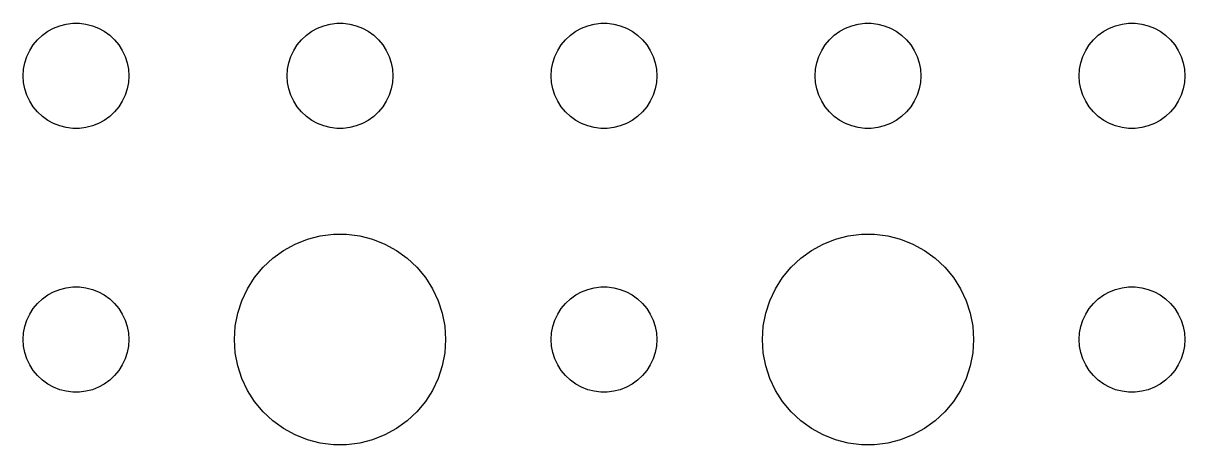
# Model space of a CAD drawing. Header units: metres. Extents: x -150 to 150, y -149 to 149.
# Drawn here: x -76.5 to -43.5, y 34.51 to 46.5 of the extents above; entities that cross this region are included whole.
import ezdxf

# ---------------------------------------------------------------- set-up
doc = ezdxf.new("R2010")
doc.units = ezdxf.units.M

msp = doc.modelspace()

# ---------------------------------------------------------------- linework, layer by layer
for p, q in [((-75.9561, 46.1558), (-75.8037, 46.2665)), ((-75.8037, 46.2665), (-75.6387, 46.3572)), ((-75.6387, 46.3572), (-75.4635, 46.4266)), ((-75.4635, 46.4266), (-75.2811, 46.4734)), ((-75.2811, 46.4734), (-75.0942, 46.497)), ((-75.0942, 46.497), (-74.9058, 46.497)), ((-74.9058, 46.497), (-74.7189, 46.4734)), ((-74.7189, 46.4734), (-74.5365, 46.4266)), ((-74.5365, 46.4266), (-74.3613, 46.3572)), ((-74.3613, 46.3572), (-74.1963, 46.2665)), ((-74.1963, 46.2665), (-74.0439, 46.1558)), ((-68.4561, 46.1558), (-68.3037, 46.2665)), ((-68.3037, 46.2665), (-68.1387, 46.3572)), ((-68.1387, 46.3572), (-67.9635, 46.4266)), ((-67.9635, 46.4266), (-67.7811, 46.4734)), ((-67.7811, 46.4734), (-67.5942, 46.497)), ((-67.5942, 46.497), (-67.4058, 46.497)), ((-67.4058, 46.497), (-67.2189, 46.4734)), ((-67.2189, 46.4734), (-67.0365, 46.4266)), ((-67.0365, 46.4266), (-66.8613, 46.3572)), ((-66.8613, 46.3572), (-66.6963, 46.2665)), ((-66.6963, 46.2665), (-66.5439, 46.1558)), ((-60.9561, 46.1558), (-60.8037, 46.2665)), ((-60.8037, 46.2665), (-60.6387, 46.3572)), ((-60.6387, 46.3572), (-60.4635, 46.4266)), ((-60.4635, 46.4266), (-60.2811, 46.4734)), ((-60.2811, 46.4734), (-60.0942, 46.497)), ((-60.0942, 46.497), (-59.9058, 46.497)), ((-59.9058, 46.497), (-59.7189, 46.4734)), ((-59.7189, 46.4734), (-59.5365, 46.4266)), ((-59.5365, 46.4266), (-59.3613, 46.3572)), ((-59.3613, 46.3572), (-59.1963, 46.2665)), ((-59.1963, 46.2665), (-59.0439, 46.1558)), ((-53.4561, 46.1558), (-53.3037, 46.2665)), ((-53.3037, 46.2665), (-53.1387, 46.3572)), ((-53.1387, 46.3572), (-52.9635, 46.4266)), ((-52.9635, 46.4266), (-52.7811, 46.4734)), ((-52.7811, 46.4734), (-52.5942, 46.497)), ((-52.5942, 46.497), (-52.4058, 46.497)), ((-52.4058, 46.497), (-52.2189, 46.4734)), ((-52.2189, 46.4734), (-52.0365, 46.4266)), ((-52.0365, 46.4266), (-51.8613, 46.3572)), ((-51.8613, 46.3572), (-51.6963, 46.2665)), ((-51.6963, 46.2665), (-51.5439, 46.1558)), ((-45.9561, 46.1558), (-45.8037, 46.2665)), ((-45.8037, 46.2665), (-45.6387, 46.3572)), ((-45.6387, 46.3572), (-45.4635, 46.4266)), ((-45.4635, 46.4266), (-45.2811, 46.4734)), ((-45.2811, 46.4734), (-45.0942, 46.497)), ((-45.0942, 46.497), (-44.9058, 46.497)), ((-44.9058, 46.497), (-44.7189, 46.4734)), ((-44.7189, 46.4734), (-44.5365, 46.4266)), ((-44.5365, 46.4266), (-44.3613, 46.3572)), ((-44.3613, 46.3572), (-44.1963, 46.2665)), ((-44.1963, 46.2665), (-44.0439, 46.1558)), ((-76.3145, 45.7226), (-76.2135, 45.8817)), ((-76.2135, 45.8817), (-76.0934, 46.0268)), ((-76.0934, 46.0268), (-75.9561, 46.1558)), ((-74.0439, 46.1558), (-73.9065, 46.0268)), ((-73.9065, 46.0268), (-73.7865, 45.8817)), ((-73.7865, 45.8817), (-73.6855, 45.7226)), ((-68.8145, 45.7226), (-68.7135, 45.8817)), ((-68.7135, 45.8817), (-68.5934, 46.0268)), ((-68.5934, 46.0268), (-68.4561, 46.1558)), ((-66.5439, 46.1558), (-66.4065, 46.0268)), ((-66.4065, 46.0268), (-66.2865, 45.8817)), ((-66.2865, 45.8817), (-66.1855, 45.7226)), ((-61.3145, 45.7226), (-61.2135, 45.8817)), ((-61.2135, 45.8817), (-61.0934, 46.0268)), ((-61.0934, 46.0268), (-60.9561, 46.1558)), ((-59.0439, 46.1558), (-58.9065, 46.0268)), ((-58.9065, 46.0268), (-58.7865, 45.8817)), ((-58.7865, 45.8817), (-58.6855, 45.7226)), ((-53.8145, 45.7226), (-53.7135, 45.8817)), ((-53.7135, 45.8817), (-53.5934, 46.0268)), ((-53.5934, 46.0268), (-53.4561, 46.1558)), ((-51.5439, 46.1558), (-51.4065, 46.0268)), ((-51.4065, 46.0268), (-51.2865, 45.8817)), ((-51.2865, 45.8817), (-51.1855, 45.7226)), ((-46.3145, 45.7226), (-46.2135, 45.8817)), ((-46.2135, 45.8817), (-46.0934, 46.0268)), ((-46.0934, 46.0268), (-45.9561, 46.1558)), ((-44.0439, 46.1558), (-43.9065, 46.0268)), ((-43.9065, 46.0268), (-43.7865, 45.8817)), ((-43.7865, 45.8817), (-43.6855, 45.7226)), ((-76.4529, 45.373), (-76.3947, 45.5522)), ((-76.3947, 45.5522), (-76.3145, 45.7226)), ((-73.6855, 45.7226), (-73.6053, 45.5522)), ((-73.6053, 45.5522), (-73.5471, 45.373)), ((-68.9529, 45.373), (-68.8947, 45.5522)), ((-68.8947, 45.5522), (-68.8145, 45.7226)), ((-66.1855, 45.7226), (-66.1053, 45.5522)), ((-66.1053, 45.5522), (-66.0471, 45.373)), ((-61.4529, 45.373), (-61.3947, 45.5522)), ((-61.3947, 45.5522), (-61.3145, 45.7226)), ((-58.6855, 45.7226), (-58.6053, 45.5522)), ((-58.6053, 45.5522), (-58.5471, 45.373)), ((-53.9529, 45.373), (-53.8947, 45.5522)), ((-53.8947, 45.5522), (-53.8145, 45.7226)), ((-51.1855, 45.7226), (-51.1053, 45.5522)), ((-51.1053, 45.5522), (-51.0471, 45.373)), ((-46.4529, 45.373), (-46.3947, 45.5522)), ((-46.3947, 45.5522), (-46.3145, 45.7226)), ((-43.6855, 45.7226), (-43.6053, 45.5522)), ((-43.6053, 45.5522), (-43.5471, 45.373)), ((-76.4882, 45.188), (-76.4529, 45.373)), ((-73.5471, 45.373), (-73.5118, 45.188)), ((-68.9882, 45.188), (-68.9529, 45.373)), ((-66.0471, 45.373), (-66.0118, 45.188)), ((-61.4882, 45.188), (-61.4529, 45.373)), ((-58.5471, 45.373), (-58.5118, 45.188)), ((-53.9882, 45.188), (-53.9529, 45.373)), ((-51.0471, 45.373), (-51.0118, 45.188)), ((-46.4882, 45.188), (-46.4529, 45.373)), ((-43.5471, 45.373), (-43.5118, 45.188)), ((-76.5, 45), (-76.4882, 45.188)), ((-76.4882, 44.812), (-76.5, 45)), ((-73.5118, 45.188), (-73.5, 45)), ((-73.5, 45), (-73.5118, 44.812)), ((-69, 45), (-68.9882, 45.188)), ((-68.9882, 44.812), (-69, 45)), ((-66.0118, 45.188), (-66, 45)), ((-66, 45), (-66.0118, 44.812)), ((-61.5, 45), (-61.4882, 45.188)), ((-61.4882, 44.812), (-61.5, 45)), ((-58.5118, 45.188), (-58.5, 45)), ((-58.5, 45), (-58.5118, 44.812)), ((-54, 45), (-53.9882, 45.188)), ((-53.9882, 44.812), (-54, 45)), ((-51.0118, 45.188), (-51, 45)), ((-51, 45), (-51.0118, 44.812)), ((-46.5, 45), (-46.4882, 45.188)), ((-46.4882, 44.812), (-46.5, 45)), ((-43.5118, 45.188), (-43.5, 45)), ((-43.5, 45), (-43.5118, 44.812)), ((-76.4529, 44.627), (-76.4882, 44.812)), ((-76.3947, 44.4478), (-76.4529, 44.627)), ((-73.5471, 44.627), (-73.6053, 44.4478)), ((-73.5118, 44.812), (-73.5471, 44.627)), ((-68.9529, 44.627), (-68.9882, 44.812)), ((-68.8947, 44.4478), (-68.9529, 44.627)), ((-66.0471, 44.627), (-66.1053, 44.4478)), ((-66.0118, 44.812), (-66.0471, 44.627)), ((-61.4529, 44.627), (-61.4882, 44.812)), ((-61.3947, 44.4478), (-61.4529, 44.627)), ((-58.5471, 44.627), (-58.6053, 44.4478)), ((-58.5118, 44.812), (-58.5471, 44.627)), ((-53.9529, 44.627), (-53.9882, 44.812)), ((-53.8947, 44.4478), (-53.9529, 44.627)), ((-51.0471, 44.627), (-51.1053, 44.4478)), ((-51.0118, 44.812), (-51.0471, 44.627)), ((-46.4529, 44.627), (-46.4882, 44.812)), ((-46.3947, 44.4478), (-46.4529, 44.627)), ((-43.5471, 44.627), (-43.6053, 44.4478)), ((-43.5118, 44.812), (-43.5471, 44.627)), ((-76.3145, 44.2774), (-76.3947, 44.4478)), ((-76.2135, 44.1183), (-76.3145, 44.2774)), ((-73.6855, 44.2774), (-73.7865, 44.1183)), ((-73.6053, 44.4478), (-73.6855, 44.2774)), ((-68.8145, 44.2774), (-68.8947, 44.4478)), ((-68.7135, 44.1183), (-68.8145, 44.2774)), ((-66.1855, 44.2774), (-66.2865, 44.1183)), ((-66.1053, 44.4478), (-66.1855, 44.2774)), ((-61.3145, 44.2774), (-61.3947, 44.4478)), ((-61.2135, 44.1183), (-61.3145, 44.2774)), ((-58.6855, 44.2774), (-58.7865, 44.1183)), ((-58.6053, 44.4478), (-58.6855, 44.2774)), ((-53.8145, 44.2774), (-53.8947, 44.4478)), ((-53.7135, 44.1183), (-53.8145, 44.2774)), ((-51.1855, 44.2774), (-51.2865, 44.1183)), ((-51.1053, 44.4478), (-51.1855, 44.2774)), ((-46.3145, 44.2774), (-46.3947, 44.4478)), ((-46.2135, 44.1183), (-46.3145, 44.2774)), ((-43.6855, 44.2774), (-43.7865, 44.1183)), ((-43.6053, 44.4478), (-43.6855, 44.2774)), ((-76.0934, 43.9732), (-76.2135, 44.1183)), ((-75.9561, 43.8442), (-76.0934, 43.9732)), ((-73.9065, 43.9732), (-74.0439, 43.8442)), ((-73.7865, 44.1183), (-73.9065, 43.9732)), ((-68.5934, 43.9732), (-68.7135, 44.1183)), ((-68.4561, 43.8442), (-68.5934, 43.9732)), ((-66.4065, 43.9732), (-66.5439, 43.8442)), ((-66.2865, 44.1183), (-66.4065, 43.9732)), ((-61.0934, 43.9732), (-61.2135, 44.1183)), ((-60.9561, 43.8442), (-61.0934, 43.9732)), ((-58.9065, 43.9732), (-59.0439, 43.8442)), ((-58.7865, 44.1183), (-58.9065, 43.9732)), ((-53.5934, 43.9732), (-53.7135, 44.1183)), ((-53.4561, 43.8442), (-53.5934, 43.9732)), ((-51.4065, 43.9732), (-51.5439, 43.8442)), ((-51.2865, 44.1183), (-51.4065, 43.9732)), ((-46.0934, 43.9732), (-46.2135, 44.1183)), ((-45.9561, 43.8442), (-46.0934, 43.9732)), ((-43.9065, 43.9732), (-44.0439, 43.8442)), ((-43.7865, 44.1183), (-43.9065, 43.9732)), ((-75.8037, 43.7335), (-75.9561, 43.8442)), ((-75.6387, 43.6428), (-75.8037, 43.7335)), ((-75.4635, 43.5734), (-75.6387, 43.6428)), ((-75.2811, 43.5266), (-75.4635, 43.5734)), ((-74.5365, 43.5734), (-74.7189, 43.5266)), ((-74.3613, 43.6428), (-74.5365, 43.5734)), ((-74.1963, 43.7335), (-74.3613, 43.6428)), ((-74.0439, 43.8442), (-74.1963, 43.7335)), ((-68.3037, 43.7335), (-68.4561, 43.8442)), ((-68.1387, 43.6428), (-68.3037, 43.7335)), ((-67.9635, 43.5734), (-68.1387, 43.6428)), ((-67.7811, 43.5266), (-67.9635, 43.5734)), ((-67.0365, 43.5734), (-67.2189, 43.5266)), ((-66.8613, 43.6428), (-67.0365, 43.5734)), ((-66.6963, 43.7335), (-66.8613, 43.6428)), ((-66.5439, 43.8442), (-66.6963, 43.7335)), ((-60.8037, 43.7335), (-60.9561, 43.8442)), ((-60.6387, 43.6428), (-60.8037, 43.7335)), ((-60.4635, 43.5734), (-60.6387, 43.6428)), ((-60.2811, 43.5266), (-60.4635, 43.5734)), ((-59.5365, 43.5734), (-59.7189, 43.5266)), ((-59.3613, 43.6428), (-59.5365, 43.5734)), ((-59.1963, 43.7335), (-59.3613, 43.6428)), ((-59.0439, 43.8442), (-59.1963, 43.7335)), ((-53.3037, 43.7335), (-53.4561, 43.8442)), ((-53.1387, 43.6428), (-53.3037, 43.7335)), ((-52.9635, 43.5734), (-53.1387, 43.6428)), ((-52.7811, 43.5266), (-52.9635, 43.5734)), ((-52.0365, 43.5734), (-52.2189, 43.5266)), ((-51.8613, 43.6428), (-52.0365, 43.5734)), ((-51.6963, 43.7335), (-51.8613, 43.6428)), ((-51.5439, 43.8442), (-51.6963, 43.7335)), ((-45.8037, 43.7335), (-45.9561, 43.8442)), ((-45.6387, 43.6428), (-45.8037, 43.7335)), ((-45.4635, 43.5734), (-45.6387, 43.6428)), ((-45.2811, 43.5266), (-45.4635, 43.5734)), ((-44.5365, 43.5734), (-44.7189, 43.5266)), ((-44.3613, 43.6428), (-44.5365, 43.5734)), ((-44.1963, 43.7335), (-44.3613, 43.6428)), ((-44.0439, 43.8442), (-44.1963, 43.7335)), ((-75.0942, 43.503), (-75.2811, 43.5266)), ((-74.9058, 43.503), (-75.0942, 43.503)), ((-74.7189, 43.5266), (-74.9058, 43.503)), ((-67.5942, 43.503), (-67.7811, 43.5266)), ((-67.4058, 43.503), (-67.5942, 43.503)), ((-67.2189, 43.5266), (-67.4058, 43.503)), ((-60.0942, 43.503), (-60.2811, 43.5266)), ((-59.9058, 43.503), (-60.0942, 43.503)), ((-59.7189, 43.5266), (-59.9058, 43.503)), ((-52.5942, 43.503), (-52.7811, 43.5266)), ((-52.4058, 43.503), (-52.5942, 43.503)), ((-52.2189, 43.5266), (-52.4058, 43.503)), ((-45.0942, 43.503), (-45.2811, 43.5266)), ((-44.9058, 43.503), (-45.0942, 43.503)), ((-44.7189, 43.5266), (-44.9058, 43.503)), ((-68.7773, 40.2145), (-68.427, 40.3532)), ((-68.427, 40.3532), (-68.0621, 40.4469)), ((-68.0621, 40.4469), (-67.6884, 40.4941)), ((-67.6884, 40.4941), (-67.3116, 40.4941)), ((-67.3116, 40.4941), (-66.9379, 40.4469)), ((-66.9379, 40.4469), (-66.573, 40.3532)), ((-66.573, 40.3532), (-66.2227, 40.2145)), ((-53.7773, 40.2145), (-53.427, 40.3532)), ((-53.427, 40.3532), (-53.0621, 40.4469)), ((-53.0621, 40.4469), (-52.6884, 40.4941)), ((-52.6884, 40.4941), (-52.3116, 40.4941)), ((-52.3116, 40.4941), (-51.9379, 40.4469)), ((-51.9379, 40.4469), (-51.5729, 40.3532)), ((-51.5729, 40.3532), (-51.2227, 40.2145)), ((-69.4123, 39.8115), (-69.1075, 40.033)), ((-69.1075, 40.033), (-68.7773, 40.2145)), ((-66.2227, 40.2145), (-65.8925, 40.033)), ((-65.8925, 40.033), (-65.5877, 39.8115)), ((-54.4123, 39.8115), (-54.1075, 40.033)), ((-54.1075, 40.033), (-53.7773, 40.2145)), ((-51.2227, 40.2145), (-50.8925, 40.033)), ((-50.8925, 40.033), (-50.5877, 39.8115)), ((-69.6869, 39.5536), (-69.4123, 39.8115)), ((-65.5877, 39.8115), (-65.3131, 39.5536)), ((-54.6869, 39.5536), (-54.4123, 39.8115)), ((-50.5877, 39.8115), (-50.3131, 39.5536)), ((-69.927, 39.2634), (-69.6869, 39.5536)), ((-65.3131, 39.5536), (-65.073, 39.2634)), ((-54.927, 39.2634), (-54.6869, 39.5536)), ((-50.3131, 39.5536), (-50.0729, 39.2634)), ((-75.4635, 38.9266), (-75.2811, 38.9734)), ((-75.2811, 38.9734), (-75.0942, 38.997)), ((-75.0942, 38.997), (-74.9058, 38.997)), ((-74.9058, 38.997), (-74.7189, 38.9734)), ((-74.7189, 38.9734), (-74.5365, 38.9266)), ((-70.2893, 38.6044), (-70.1289, 38.9453)), ((-70.1289, 38.9453), (-69.927, 39.2634)), ((-65.073, 39.2634), (-64.8711, 38.9453)), ((-64.8711, 38.9453), (-64.7107, 38.6044)), ((-60.4635, 38.9266), (-60.2811, 38.9734)), ((-60.2811, 38.9734), (-60.0942, 38.997)), ((-60.0942, 38.997), (-59.9058, 38.997)), ((-59.9058, 38.997), (-59.7189, 38.9734)), ((-59.7189, 38.9734), (-59.5365, 38.9266)), ((-55.2893, 38.6044), (-55.1289, 38.9453)), ((-55.1289, 38.9453), (-54.927, 39.2634)), ((-50.0729, 39.2634), (-49.8711, 38.9453)), ((-49.8711, 38.9453), (-49.7107, 38.6044)), ((-45.4635, 38.9266), (-45.2811, 38.9734)), ((-45.2811, 38.9734), (-45.0942, 38.997)), ((-45.0942, 38.997), (-44.9058, 38.997)), ((-44.9058, 38.997), (-44.7189, 38.9734)), ((-44.7189, 38.9734), (-44.5365, 38.9266)), ((-76.0934, 38.5268), (-75.9561, 38.6558)), ((-75.9561, 38.6558), (-75.8037, 38.7665)), ((-75.8037, 38.7665), (-75.6387, 38.8572)), ((-75.6387, 38.8572), (-75.4635, 38.9266)), ((-74.5365, 38.9266), (-74.3613, 38.8572)), ((-74.3613, 38.8572), (-74.1963, 38.7665)), ((-74.1963, 38.7665), (-74.0439, 38.6558)), ((-74.0439, 38.6558), (-73.9065, 38.5268)), ((-61.0934, 38.5268), (-60.9561, 38.6558)), ((-60.9561, 38.6558), (-60.8037, 38.7665)), ((-60.8037, 38.7665), (-60.6387, 38.8572)), ((-60.6387, 38.8572), (-60.4635, 38.9266)), ((-59.5365, 38.9266), (-59.3613, 38.8572)), ((-59.3613, 38.8572), (-59.1963, 38.7665)), ((-59.1963, 38.7665), (-59.0439, 38.6558)), ((-59.0439, 38.6558), (-58.9065, 38.5268)), ((-46.0934, 38.5268), (-45.9561, 38.6558)), ((-45.9561, 38.6558), (-45.8037, 38.7665)), ((-45.8037, 38.7665), (-45.6387, 38.8572)), ((-45.6387, 38.8572), (-45.4635, 38.9266)), ((-44.5365, 38.9266), (-44.3613, 38.8572)), ((-44.3613, 38.8572), (-44.1963, 38.7665)), ((-44.1963, 38.7665), (-44.0439, 38.6558)), ((-44.0439, 38.6558), (-43.9065, 38.5268)), ((-76.3145, 38.2226), (-76.2135, 38.3817)), ((-76.2135, 38.3817), (-76.0934, 38.5268)), ((-73.9065, 38.5268), (-73.7865, 38.3817)), ((-73.7865, 38.3817), (-73.6855, 38.2226)), ((-70.4057, 38.2461), (-70.2893, 38.6044)), ((-64.7107, 38.6044), (-64.5943, 38.2461)), ((-61.3145, 38.2226), (-61.2135, 38.3817)), ((-61.2135, 38.3817), (-61.0934, 38.5268)), ((-58.9065, 38.5268), (-58.7865, 38.3817)), ((-58.7865, 38.3817), (-58.6855, 38.2226)), ((-55.4057, 38.2461), (-55.2893, 38.6044)), ((-49.7107, 38.6044), (-49.5942, 38.2461)), ((-46.3145, 38.2226), (-46.2135, 38.3817)), ((-46.2135, 38.3817), (-46.0934, 38.5268)), ((-43.9065, 38.5268), (-43.7865, 38.3817)), ((-43.7865, 38.3817), (-43.6855, 38.2226)), ((-76.4529, 37.873), (-76.3947, 38.0522)), ((-76.3947, 38.0522), (-76.3145, 38.2226)), ((-73.6855, 38.2226), (-73.6053, 38.0522)), ((-73.6053, 38.0522), (-73.5471, 37.873)), ((-70.4763, 37.876), (-70.4057, 38.2461)), ((-64.5943, 38.2461), (-64.5237, 37.876)), ((-61.4529, 37.873), (-61.3947, 38.0522)), ((-61.3947, 38.0522), (-61.3145, 38.2226)), ((-58.6855, 38.2226), (-58.6053, 38.0522)), ((-58.6053, 38.0522), (-58.5471, 37.873)), ((-55.4763, 37.876), (-55.4057, 38.2461)), ((-49.5942, 38.2461), (-49.5237, 37.876)), ((-46.4529, 37.873), (-46.3947, 38.0522)), ((-46.3947, 38.0522), (-46.3145, 38.2226)), ((-43.6855, 38.2226), (-43.6053, 38.0522)), ((-43.6053, 38.0522), (-43.5471, 37.873)), ((-76.5, 37.5), (-76.4882, 37.688)), ((-76.4882, 37.688), (-76.4529, 37.873)), ((-73.5471, 37.873), (-73.5118, 37.688)), ((-73.5118, 37.688), (-73.5, 37.5)), ((-70.5, 37.5), (-70.4763, 37.876)), ((-64.5237, 37.876), (-64.5, 37.5)), ((-61.5, 37.5), (-61.4882, 37.688)), ((-61.4882, 37.688), (-61.4529, 37.873)), ((-58.5471, 37.873), (-58.5118, 37.688)), ((-58.5118, 37.688), (-58.5, 37.5)), ((-55.5, 37.5), (-55.4763, 37.876)), ((-49.5237, 37.876), (-49.5, 37.5)), ((-46.5, 37.5), (-46.4882, 37.688)), ((-46.4882, 37.688), (-46.4529, 37.873)), ((-43.5471, 37.873), (-43.5118, 37.688)), ((-43.5118, 37.688), (-43.5, 37.5)), ((-76.4882, 37.312), (-76.5, 37.5)), ((-76.4529, 37.127), (-76.4882, 37.312)), ((-73.5118, 37.312), (-73.5471, 37.127)), ((-73.5, 37.5), (-73.5118, 37.312)), ((-70.4763, 37.124), (-70.5, 37.5)), ((-64.5, 37.5), (-64.5237, 37.124)), ((-61.4882, 37.312), (-61.5, 37.5)), ((-61.4529, 37.127), (-61.4882, 37.312)), ((-58.5118, 37.312), (-58.5471, 37.127)), ((-58.5, 37.5), (-58.5118, 37.312)), ((-55.4763, 37.124), (-55.5, 37.5)), ((-49.5, 37.5), (-49.5237, 37.124)), ((-46.4882, 37.312), (-46.5, 37.5)), ((-46.4529, 37.127), (-46.4882, 37.312)), ((-43.5118, 37.312), (-43.5471, 37.127)), ((-43.5, 37.5), (-43.5118, 37.312)), ((-76.3947, 36.9478), (-76.4529, 37.127)), ((-73.5471, 37.127), (-73.6053, 36.9478)), ((-70.4057, 36.7539), (-70.4763, 37.124)), ((-64.5237, 37.124), (-64.5943, 36.7539)), ((-61.3947, 36.9478), (-61.4529, 37.127)), ((-58.5471, 37.127), (-58.6053, 36.9478)), ((-55.4057, 36.7539), (-55.4763, 37.124)), ((-49.5237, 37.124), (-49.5942, 36.7539)), ((-46.3947, 36.9478), (-46.4529, 37.127)), ((-43.5471, 37.127), (-43.6053, 36.9478)), ((-76.3145, 36.7774), (-76.3947, 36.9478)), ((-76.2135, 36.6183), (-76.3145, 36.7774)), ((-73.6855, 36.7774), (-73.7865, 36.6183)), ((-73.6053, 36.9478), (-73.6855, 36.7774)), ((-70.2893, 36.3956), (-70.4057, 36.7539)), ((-64.5943, 36.7539), (-64.7107, 36.3956)), ((-61.3145, 36.7774), (-61.3947, 36.9478)), ((-61.2135, 36.6183), (-61.3145, 36.7774)), ((-58.6855, 36.7774), (-58.7865, 36.6183)), ((-58.6053, 36.9478), (-58.6855, 36.7774)), ((-55.2893, 36.3956), (-55.4057, 36.7539)), ((-49.5942, 36.7539), (-49.7107, 36.3956)), ((-46.3145, 36.7774), (-46.3947, 36.9478)), ((-46.2135, 36.6183), (-46.3145, 36.7774)), ((-43.6855, 36.7774), (-43.7865, 36.6183)), ((-43.6053, 36.9478), (-43.6855, 36.7774)), ((-76.0934, 36.4732), (-76.2135, 36.6183)), ((-75.9561, 36.3442), (-76.0934, 36.4732)), ((-75.8037, 36.2335), (-75.9561, 36.3442)), ((-74.0439, 36.3442), (-74.1963, 36.2335)), ((-73.9065, 36.4732), (-74.0439, 36.3442)), ((-73.7865, 36.6183), (-73.9065, 36.4732)), ((-70.1289, 36.0547), (-70.2893, 36.3956)), ((-64.7107, 36.3956), (-64.8711, 36.0547)), ((-61.0934, 36.4732), (-61.2135, 36.6183)), ((-60.9561, 36.3442), (-61.0934, 36.4732)), ((-60.8037, 36.2335), (-60.9561, 36.3442)), ((-59.0439, 36.3442), (-59.1963, 36.2335)), ((-58.9065, 36.4732), (-59.0439, 36.3442)), ((-58.7865, 36.6183), (-58.9065, 36.4732)), ((-55.1289, 36.0547), (-55.2893, 36.3956)), ((-49.7107, 36.3956), (-49.8711, 36.0547)), ((-46.0934, 36.4732), (-46.2135, 36.6183)), ((-45.9561, 36.3442), (-46.0934, 36.4732)), ((-45.8037, 36.2335), (-45.9561, 36.3442)), ((-44.0439, 36.3442), (-44.1963, 36.2335)), ((-43.9065, 36.4732), (-44.0439, 36.3442)), ((-43.7865, 36.6183), (-43.9065, 36.4732)), ((-75.6387, 36.1428), (-75.8037, 36.2335)), ((-75.4635, 36.0734), (-75.6387, 36.1428)), ((-75.2811, 36.0266), (-75.4635, 36.0734)), ((-75.0942, 36.003), (-75.2811, 36.0266)), ((-74.9058, 36.003), (-75.0942, 36.003)), ((-74.7189, 36.0266), (-74.9058, 36.003)), ((-74.5365, 36.0734), (-74.7189, 36.0266)), ((-74.3613, 36.1428), (-74.5365, 36.0734)), ((-74.1963, 36.2335), (-74.3613, 36.1428)), ((-69.927, 35.7366), (-70.1289, 36.0547)), ((-64.8711, 36.0547), (-65.073, 35.7366)), ((-60.6387, 36.1428), (-60.8037, 36.2335)), ((-60.4635, 36.0734), (-60.6387, 36.1428)), ((-60.2811, 36.0266), (-60.4635, 36.0734)), ((-60.0942, 36.003), (-60.2811, 36.0266)), ((-59.9058, 36.003), (-60.0942, 36.003)), ((-59.7189, 36.0266), (-59.9058, 36.003)), ((-59.5365, 36.0734), (-59.7189, 36.0266)), ((-59.3613, 36.1428), (-59.5365, 36.0734)), ((-59.1963, 36.2335), (-59.3613, 36.1428)), ((-54.927, 35.7366), (-55.1289, 36.0547)), ((-49.8711, 36.0547), (-50.0729, 35.7366)), ((-45.6387, 36.1428), (-45.8037, 36.2335)), ((-45.4635, 36.0734), (-45.6387, 36.1428)), ((-45.2811, 36.0266), (-45.4635, 36.0734)), ((-45.0942, 36.003), (-45.2811, 36.0266)), ((-44.9058, 36.003), (-45.0942, 36.003)), ((-44.7189, 36.0266), (-44.9058, 36.003)), ((-44.5365, 36.0734), (-44.7189, 36.0266)), ((-44.3613, 36.1428), (-44.5365, 36.0734)), ((-44.1963, 36.2335), (-44.3613, 36.1428)), ((-69.6869, 35.4464), (-69.927, 35.7366)), ((-65.073, 35.7366), (-65.3131, 35.4464)), ((-54.6869, 35.4464), (-54.927, 35.7366)), ((-50.0729, 35.7366), (-50.3131, 35.4464)), ((-69.4123, 35.1885), (-69.6869, 35.4464)), ((-65.3131, 35.4464), (-65.5877, 35.1885)), ((-54.4123, 35.1885), (-54.6869, 35.4464)), ((-50.3131, 35.4464), (-50.5877, 35.1885)), ((-69.1075, 34.967), (-69.4123, 35.1885)), ((-65.5877, 35.1885), (-65.8925, 34.967)), ((-54.1075, 34.967), (-54.4123, 35.1885)), ((-50.5877, 35.1885), (-50.8925, 34.967)), ((-68.7773, 34.7855), (-69.1075, 34.967)), ((-68.427, 34.6468), (-68.7773, 34.7855)), ((-66.2227, 34.7855), (-66.573, 34.6468)), ((-65.8925, 34.967), (-66.2227, 34.7855)), ((-53.7773, 34.7855), (-54.1075, 34.967)), ((-53.427, 34.6468), (-53.7773, 34.7855)), ((-51.2227, 34.7855), (-51.5729, 34.6468)), ((-50.8925, 34.967), (-51.2227, 34.7855)), ((-68.0621, 34.5531), (-68.427, 34.6468)), ((-67.6884, 34.5059), (-68.0621, 34.5531)), ((-67.3116, 34.5059), (-67.6884, 34.5059)), ((-66.9379, 34.5531), (-67.3116, 34.5059)), ((-66.573, 34.6468), (-66.9379, 34.5531)), ((-53.0621, 34.5531), (-53.427, 34.6468)), ((-52.6884, 34.5059), (-53.0621, 34.5531)), ((-52.3116, 34.5059), (-52.6884, 34.5059)), ((-51.9379, 34.5531), (-52.3116, 34.5059)), ((-51.5729, 34.6468), (-51.9379, 34.5531))]:
    msp.add_line(p, q)

doc.saveas('drawing.dxf')
